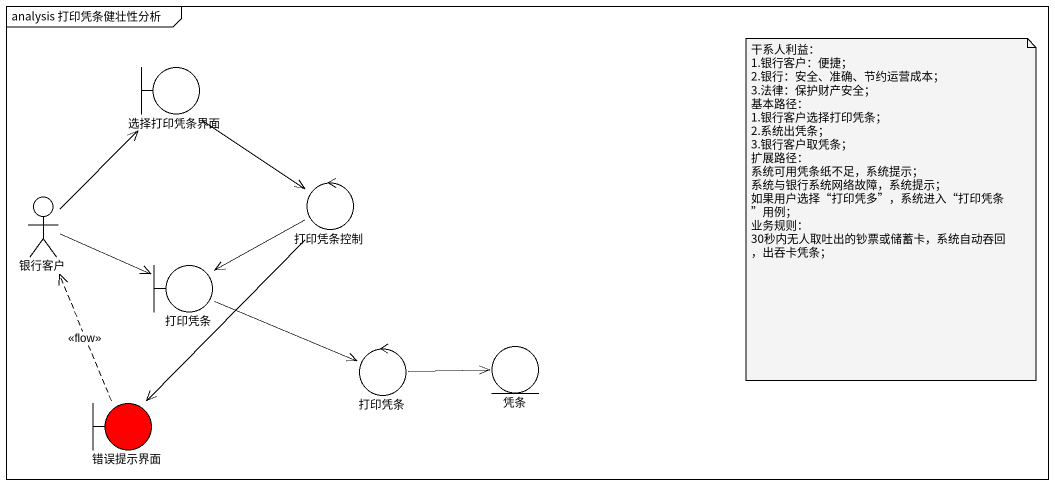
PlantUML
@startuml
mainframe analysis 打印凭条健壮性分析
boundary 选择打印凭条界面
actor 银行客户
control 打印凭条控制
boundary 打印凭条
control "打印凭条" as 打印凭条_2
entity 凭条
boundary 错误提示界面 #FF0000
选择打印凭条界面 --> 打印凭条控制
银行客户 -up-> 选择打印凭条界面
银行客户 -right-> 打印凭条
打印凭条控制 -left-> 打印凭条
打印凭条控制 --> 错误提示界面
打印凭条 -right-> 打印凭条_2
打印凭条_2 -right-> 凭条
错误提示界面 .up.> 银行客户 : <<flow>>
note as N1
  干系人利益：
  1.银行客户：便捷；
  2.银行：安全、准确、节约运营成本；
  3.法律：保护财产安全；
  基本路径：
  1.银行客户选择打印凭条；
  2.系统出凭条；
  3.银行客户取凭条；
  扩展路径：
  系统可用凭条纸不足，系统提示；
  系统与银行系统网络故障，系统提示；
  如果用户选择“打印凭多”，系统进入“打印凭条”用例；
  业务规则：
  30秒内无人取吐出的钞票或储蓄卡，系统自动吞回，出吞卡凭条；
end note
@enduml
